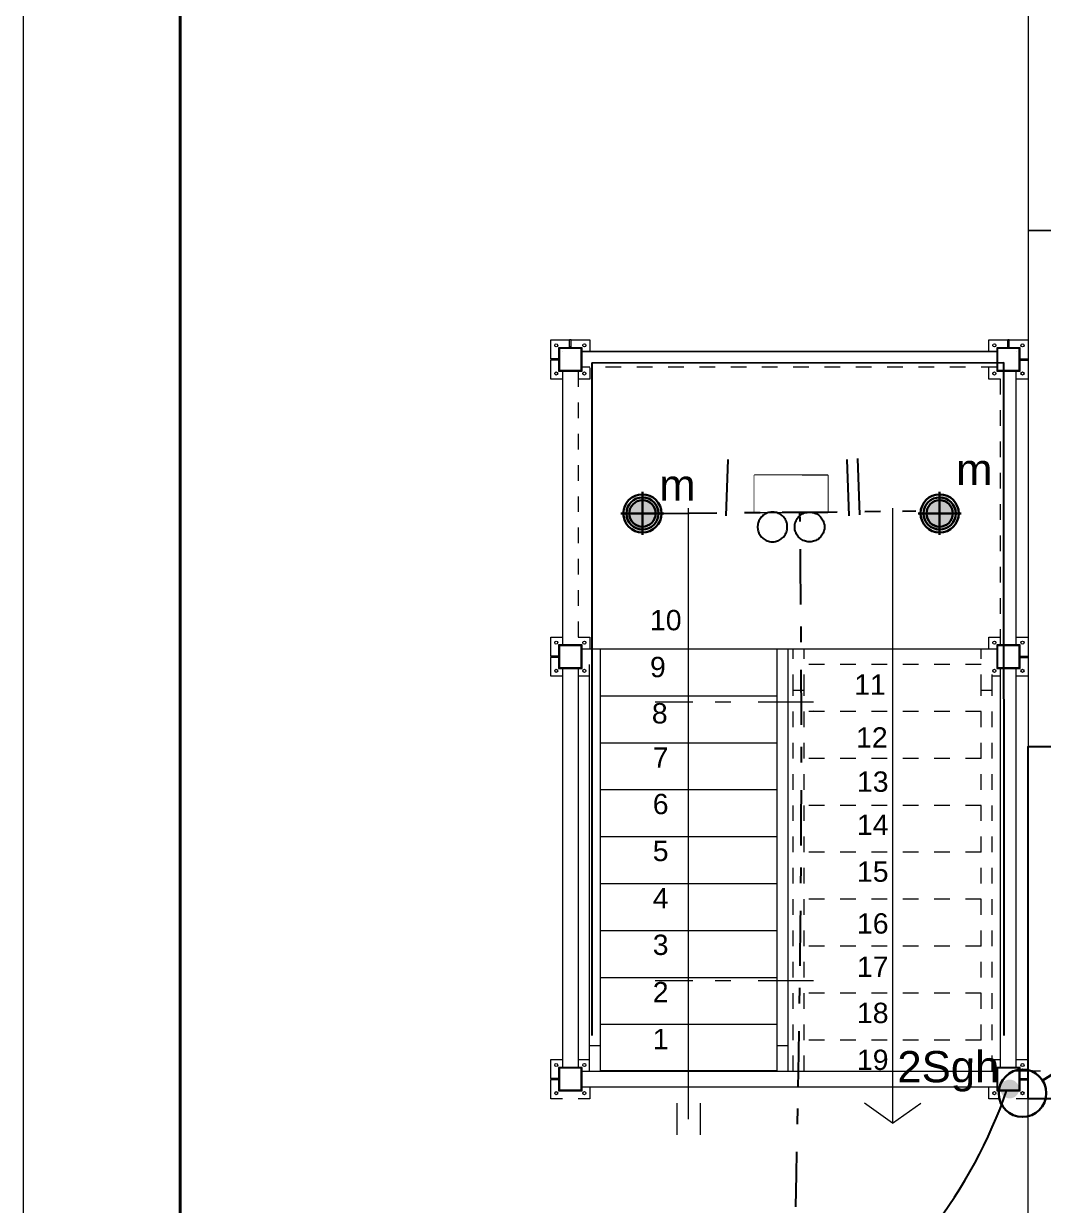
# Model space of a CAD drawing. Header units: metres. Extents: x -17 to 101, y 0 to 79.
# Drawn here: x 0 to 6.52, y 22.15 to 29.71 of the extents above; entities that cross this region are included whole.
import ezdxf
from ezdxf import colors
from ezdxf.entities.mleader import LeaderData, LeaderLine
from ezdxf.math import Vec2, Vec3

# ---------------------------------------------------------------- set-up
doc = ezdxf.new("R2010")
doc.units = ezdxf.units.M
doc.set_wipeout_variables(frame=1)
for name, pattern in [('DASHED2', [0.375, 0.25, -0.125]), ('Dot & Dashed', [0.670278, 0.352778, -0.176389, 0, -0.141111]), ('HIDDEN2', [0.1875, 0.125, -0.0625])]:
    doc.linetypes.add(name, pattern=pattern)
for name, color, linetype, lineweight in [('ALUMBRADO', 1, 'Continuous', 30), ('Cotas varias El', 253, 'Continuous', 13), ('Emergencia', 20, 'Continuous', 25), ('TOMACORRIENTE', 5, 'HIDDEN2', 30)]:
    doc.layers.add(name, color=color, linetype=linetype, lineweight=lineweight)
doc.layers.add('G-Anno-Nplt', color=140, linetype='Continuous', lineweight=18, plot=False)
doc.styles.add('Generales', font='trebuc.ttf', dxfattribs={"height": 0.1})
doc.styles.get("Standard").update_dxf_attribs({"font": 'arial.ttf'})
doc.styles.add('Textos pisos', font='arial.ttf', dxfattribs={"height": 0.1})

# ---------------------------------------------------------------- blocks, each defined once
blk = doc.blocks.new('_DOTBLANK')
at = {"color": 0, "linetype": 'ByBlock'}
blk.add_line((-0.5, 0), (-1, 0), dxfattribs=at)
blk.add_circle((0, 0), 0.5, dxfattribs=at)
blk = doc.blocks.new('LED PASILLO')
at = {"layer": 'ALUMBRADO'}
h = blk.add_hatch(color=202, dxfattribs=at)
h.dxf.hatch_style = 1
edge = h.paths.add_edge_path()
edge.add_line((0, 0.1376), (0, -0.1376))
edge.add_line((-0.1376, 0), (0.1376, 0))
edge = h.paths.add_edge_path()
edge.add_line((0, 0), (0, 0.0845))
edge.add_arc((0, 0), 0.0845, 90, 180)
edge.add_line((-0.0845, 0), (0, 0))
edge = h.paths.add_edge_path()
edge.add_line((0.0845, 0), (0, 0))
edge.add_line((0, 0), (0, -0.0845))
edge.add_arc((0, 0), 0.0845, 270, 360)
at = {"layer": 'ALUMBRADO', "color": 202}
for points in [[(0, 0.1376), (0, -0.1376)], [(-0.1376, 0), (0.1376, 0)]]:
    blk.add_lwpolyline(points, dxfattribs=at)
for radius in [0.1222, 0.1028, 0.0845]:
    blk.add_circle((0, 0), radius, dxfattribs=at)
blk = doc.blocks.new('Emergencia')
at = {"color": 1, "lineweight": 5}
blk.add_wipeout([(-0.0768, -0.4392), (-0.07, -0.435), (-0.0636, -0.4304), (-0.0575, -0.4252), (-0.0519, -0.4195), (-0.0467, -0.4135), (-0.0421, -0.407), (-0.0379, -0.4002), (-0.0343, -0.3931), (-0.0313, -0.3858), (-0.0288, -0.3782), (-0.027, -0.3704), (-0.0257, -0.3626), (-0.0251, -0.3546), (-0.0252, -0.3467), (-0.0258, -0.3387), (-0.027, -0.3309), (-0.0289, -0.3231), (-0.0314, -0.3156), (-0.0345, -0.3082), (-0.0381, -0.3011), (-0.0423, -0.2943), (-0.0469, -0.2879), (-0.0521, -0.2819), (-0.0578, -0.2762), (-0.0638, -0.2711), (-0.0703, -0.2664), (-0.0771, -0.2623), (-0.0842, -0.2587), (-0.0915, -0.2556), (-0.0991, -0.2532), (-0.1069, -0.2513), (-0.1147, -0.2501), (-0.1227, -0.2495), (-0.1306, -0.2495), (-0.1386, -0.2501), (-0.1464, -0.2514), (-0.1542, -0.2533), (-0.1617, -0.2557), (-0.1691, -0.2588), (-0.1762, -0.2624), (-0.183, -0.2666), (-0.1894, -0.2713), (-0.1954, -0.2765), (-0.2011, -0.2821), (-0.2062, -0.2882), (-0.2109, -0.2946), (-0.215, -0.3014), (-0.2186, -0.3085), (-0.2217, -0.3159), (-0.2241, -0.3235), (-0.226, -0.3312), (-0.2272, -0.3391), (-0.2278, -0.347), (-0.2278, -0.355), (-0.2272, -0.3629), (-0.2259, -0.3708), (-0.224, -0.3785), (-0.2215, -0.3861), (-0.2185, -0.3934), (-0.2149, -0.4005), (-0.2107, -0.4073), (-0.206, -0.4137), (-0.2008, -0.4198), (-0.1952, -0.4254), (-0.1891, -0.4306), (-0.1827, -0.4352), (-0.1759, -0.4394), (-0.1688, -0.443), (-0.1614, -0.446), (-0.1538, -0.4485), (-0.1461, -0.4503), (-0.1382, -0.4515), (-0.1303, -0.4522), (-0.1223, -0.4521), (-0.1144, -0.4515), (-0.1065, -0.4502), (-0.0988, -0.4484), (-0.0912, -0.4459), (-0.0839, -0.4428)], dxfattribs=at).dxf.layer = 'Emergencia'
at = {"layer": 'Emergencia', "color": 240, "true_color": 0xed1f24}
blk.add_lwpolyline([(-0.25, -0.25), (0.25, -0.25), (0.25, 0), (-0.25, 0)], close=True, dxfattribs=at)
at = {"color": 240, "lineweight": 5, "true_color": 0xed1f24}
blk.add_wipeout([(-0.25, -0.25), (0.25, -0.25), (0.25, 0), (-0.25, 0)], dxfattribs=at).dxf.layer = 'Emergencia'
at = {"layer": 'Emergencia', "color": 1}
blk.add_lwpolyline([(-0.0768, -0.4392), (-0.07, -0.435), (-0.0636, -0.4304), (-0.0575, -0.4252), (-0.0519, -0.4195), (-0.0467, -0.4135), (-0.0421, -0.407), (-0.0379, -0.4002), (-0.0343, -0.3931), (-0.0313, -0.3858), (-0.0288, -0.3782), (-0.027, -0.3704), (-0.0257, -0.3626), (-0.0251, -0.3546), (-0.0252, -0.3467), (-0.0258, -0.3387), (-0.027, -0.3309), (-0.0289, -0.3231), (-0.0314, -0.3156), (-0.0345, -0.3082), (-0.0381, -0.3011), (-0.0423, -0.2943), (-0.0469, -0.2879), (-0.0521, -0.2819), (-0.0578, -0.2762), (-0.0638, -0.2711), (-0.0703, -0.2664), (-0.0771, -0.2623), (-0.0842, -0.2587), (-0.0915, -0.2556), (-0.0991, -0.2532), (-0.1069, -0.2513), (-0.1147, -0.2501), (-0.1227, -0.2495), (-0.1306, -0.2495), (-0.1386, -0.2501), (-0.1464, -0.2514), (-0.1542, -0.2533), (-0.1617, -0.2557), (-0.1691, -0.2588), (-0.1762, -0.2624), (-0.183, -0.2666), (-0.1894, -0.2713), (-0.1954, -0.2765), (-0.2011, -0.2821), (-0.2062, -0.2882), (-0.2109, -0.2946), (-0.215, -0.3014), (-0.2186, -0.3085), (-0.2217, -0.3159), (-0.2241, -0.3235), (-0.226, -0.3312), (-0.2272, -0.3391), (-0.2278, -0.347), (-0.2278, -0.355), (-0.2272, -0.3629), (-0.2259, -0.3708), (-0.224, -0.3785), (-0.2215, -0.3861), (-0.2185, -0.3934), (-0.2149, -0.4005), (-0.2107, -0.4073), (-0.206, -0.4137), (-0.2008, -0.4198), (-0.1952, -0.4254), (-0.1891, -0.4306), (-0.1827, -0.4352), (-0.1759, -0.4394), (-0.1688, -0.443), (-0.1614, -0.446), (-0.1538, -0.4485), (-0.1461, -0.4503), (-0.1382, -0.4515), (-0.1303, -0.4522), (-0.1223, -0.4521), (-0.1144, -0.4515), (-0.1065, -0.4502), (-0.0988, -0.4484), (-0.0912, -0.4459), (-0.0839, -0.4428)], close=True, dxfattribs=at)
at = {"color": 1, "lineweight": 5}
blk.add_wipeout([(0.0768, -0.4392), (0.07, -0.435), (0.0636, -0.4304), (0.0575, -0.4252), (0.0519, -0.4195), (0.0467, -0.4135), (0.0421, -0.407), (0.0379, -0.4002), (0.0343, -0.3931), (0.0313, -0.3858), (0.0288, -0.3782), (0.027, -0.3704), (0.0257, -0.3626), (0.0251, -0.3546), (0.0252, -0.3467), (0.0258, -0.3387), (0.027, -0.3309), (0.0289, -0.3231), (0.0314, -0.3156), (0.0345, -0.3082), (0.0381, -0.3011), (0.0423, -0.2943), (0.0469, -0.2879), (0.0521, -0.2819), (0.0578, -0.2762), (0.0638, -0.2711), (0.0703, -0.2664), (0.0771, -0.2623), (0.0842, -0.2587), (0.0915, -0.2556), (0.0991, -0.2532), (0.1069, -0.2513), (0.1147, -0.2501), (0.1227, -0.2495), (0.1306, -0.2495), (0.1386, -0.2501), (0.1464, -0.2514), (0.1542, -0.2533), (0.1617, -0.2557), (0.1691, -0.2588), (0.1762, -0.2624), (0.183, -0.2666), (0.1894, -0.2713), (0.1954, -0.2765), (0.2011, -0.2821), (0.2062, -0.2882), (0.2109, -0.2946), (0.215, -0.3014), (0.2186, -0.3085), (0.2217, -0.3159), (0.2241, -0.3235), (0.226, -0.3312), (0.2272, -0.3391), (0.2278, -0.347), (0.2278, -0.355), (0.2272, -0.3629), (0.2259, -0.3708), (0.224, -0.3785), (0.2215, -0.3861), (0.2185, -0.3934), (0.2149, -0.4005), (0.2107, -0.4073), (0.206, -0.4137), (0.2008, -0.4198), (0.1952, -0.4254), (0.1891, -0.4306), (0.1827, -0.4352), (0.1759, -0.4394), (0.1688, -0.443), (0.1614, -0.446), (0.1538, -0.4485), (0.1461, -0.4503), (0.1382, -0.4515), (0.1303, -0.4522), (0.1223, -0.4521), (0.1144, -0.4515), (0.1065, -0.4502), (0.0988, -0.4484), (0.0912, -0.4459), (0.0839, -0.4428)], dxfattribs=at).dxf.layer = 'Emergencia'
at = {"layer": 'Emergencia', "color": 1}
blk.add_lwpolyline([(0.0768, -0.4392), (0.07, -0.435), (0.0636, -0.4304), (0.0575, -0.4252), (0.0519, -0.4195), (0.0467, -0.4135), (0.0421, -0.407), (0.0379, -0.4002), (0.0343, -0.3931), (0.0313, -0.3858), (0.0288, -0.3782), (0.027, -0.3704), (0.0257, -0.3626), (0.0251, -0.3546), (0.0252, -0.3467), (0.0258, -0.3387), (0.027, -0.3309), (0.0289, -0.3231), (0.0314, -0.3156), (0.0345, -0.3082), (0.0381, -0.3011), (0.0423, -0.2943), (0.0469, -0.2879), (0.0521, -0.2819), (0.0578, -0.2762), (0.0638, -0.2711), (0.0703, -0.2664), (0.0771, -0.2623), (0.0842, -0.2587), (0.0915, -0.2556), (0.0991, -0.2532), (0.1069, -0.2513), (0.1147, -0.2501), (0.1227, -0.2495), (0.1306, -0.2495), (0.1386, -0.2501), (0.1464, -0.2514), (0.1542, -0.2533), (0.1617, -0.2557), (0.1691, -0.2588), (0.1762, -0.2624), (0.183, -0.2666), (0.1894, -0.2713), (0.1954, -0.2765), (0.2011, -0.2821), (0.2062, -0.2882), (0.2109, -0.2946), (0.215, -0.3014), (0.2186, -0.3085), (0.2217, -0.3159), (0.2241, -0.3235), (0.226, -0.3312), (0.2272, -0.3391), (0.2278, -0.347), (0.2278, -0.355), (0.2272, -0.3629), (0.2259, -0.3708), (0.224, -0.3785), (0.2215, -0.3861), (0.2185, -0.3934), (0.2149, -0.4005), (0.2107, -0.4073), (0.206, -0.4137), (0.2008, -0.4198), (0.1952, -0.4254), (0.1891, -0.4306), (0.1827, -0.4352), (0.1759, -0.4394), (0.1688, -0.443), (0.1614, -0.446), (0.1538, -0.4485), (0.1461, -0.4503), (0.1382, -0.4515), (0.1303, -0.4522), (0.1223, -0.4521), (0.1144, -0.4515), (0.1065, -0.4502), (0.0988, -0.4484), (0.0912, -0.4459), (0.0839, -0.4428)], close=True, dxfattribs=at)

msp = doc.modelspace()

# ---------------------------------------------------------------- hatches: boundary and pattern name
at = {"layer": 'ALUMBRADO', "lineweight": 25}
h = msp.add_hatch(color=102, dxfattribs=at)
h.dxf.hatch_style = 1
h.paths.add_polyline_path([(6.2417, 22.8957, -1), (6.3617, 22.8957, -1)])

# ---------------------------------------------------------------- linework, layer by layer
at = {"layer": 'ALUMBRADO', "color": 114, "lineweight": 25}
for points in [[(4.4899, 26.5599), (4.5023, 26.9186)], [(5.2749, 26.5599), (5.2625, 26.9186)], [(5.3434, 26.5665), (5.331, 26.9252)]]:
    msp.add_lwpolyline(points, dxfattribs=at)
at = {"layer": 'ALUMBRADO', "lineweight": 25}
msp.add_arc((3.3553, 23.8977), 3.0973, 303.26712, 341.01112, dxfattribs=at)
at = {"layer": 'Cotas varias El', "linetype": 'Continuous'}
for p, q in [((3.3686, 27.5634), (3.3686, 27.6839)), ((3.3686, 27.6839), (3.4891, 27.6839)), ((3.4981, 27.6839), (3.4891, 27.6839)), ((3.4891, 27.6389), (3.4891, 27.6839)), ((3.4981, 27.6389), (3.4981, 27.6839)), ((3.4981, 27.6839), (3.6186, 27.6839)), ((3.6186, 27.6839), (3.6186, 27.6089)), ((6.1686, 27.6089), (6.1686, 27.6839)), ((6.1686, 27.6839), (6.2891, 27.6839)), ((6.2981, 27.6839), (6.2891, 27.6839)), ((6.2891, 27.6389), (6.2891, 27.6839)), ((6.2981, 27.6389), (6.2981, 27.6839)), ((6.2981, 27.6839), (6.4186, 27.6839)), ((6.4186, 27.6839), (6.4186, 27.5634)), ((3.4186, 27.6339), (3.4186, 27.4839)), ((3.5686, 27.6339), (3.4186, 27.6339)), ((3.4246, 27.6279), (3.4246, 27.4899)), ((3.5626, 27.6279), (3.4246, 27.6279)), ((3.4436, 27.6089), (3.4436, 27.6089)), ((3.4436, 27.6089), (3.4436, 27.6089)), ((3.4981, 27.6389), (3.4891, 27.6389)), ((3.4891, 27.6339), (3.4891, 27.6389)), ((3.4981, 27.6339), (3.4981, 27.6389)), ((3.5626, 27.5089), (3.5626, 27.6279)), ((3.5686, 27.5089), (3.5686, 27.6339)), ((6.2186, 27.6089), (3.5686, 27.6089)), ((3.5686, 27.6089), (6.2186, 27.6089)), ((6.3686, 27.6339), (6.2186, 27.6339)), ((6.2186, 27.6339), (6.2186, 27.5089)), ((6.3626, 27.6279), (6.2246, 27.6279)), ((6.2246, 27.6279), (6.2246, 27.5089)), ((6.2981, 27.6389), (6.2891, 27.6389)), ((6.2891, 27.6339), (6.2891, 27.6389)), ((6.2981, 27.6339), (6.2981, 27.6389)), ((6.3436, 27.6089), (6.3436, 27.6089)), ((6.3436, 27.6089), (6.3436, 27.6089)), ((6.3626, 27.4899), (6.3626, 27.6279)), ((6.3686, 27.4839), (6.3686, 27.6339)), ((3.3686, 27.5634), (3.3686, 27.5544)), ((3.4136, 27.5634), (3.3686, 27.5634)), ((3.4136, 27.5544), (3.3686, 27.5544)), ((3.3686, 27.4339), (3.3686, 27.5544)), ((3.4136, 27.5634), (3.4136, 27.5544)), ((3.4186, 27.5634), (3.4136, 27.5634)), ((3.4186, 27.5544), (3.4136, 27.5544)), ((3.5626, 27.4899), (3.5626, 27.5089)), ((3.5686, 27.4839), (3.5686, 27.5089)), ((3.6186, 27.5051), (3.6186, 27.4339)), ((6.1686, 27.4339), (6.1686, 27.5051)), ((6.2186, 27.5089), (6.2186, 27.4839)), ((6.2246, 27.5089), (6.2246, 27.4899)), ((6.3686, 27.5634), (6.3736, 27.5634)), ((6.3686, 27.5544), (6.3736, 27.5544)), ((6.3736, 27.5634), (6.3736, 27.5544)), ((6.3736, 27.5634), (6.4186, 27.5634)), ((6.3736, 27.5544), (6.4186, 27.5544)), ((6.4186, 27.5634), (6.4186, 27.5544)), ((6.4186, 27.5544), (6.4186, 27.4339)), ((3.4436, 27.4339), (3.3686, 27.4339)), ((3.4186, 27.4839), (3.5436, 27.4839)), ((3.4246, 27.4899), (3.5436, 27.4899)), ((3.4436, 27.4839), (3.4436, 25.7339)), ((3.5436, 27.4899), (3.5626, 27.4899)), ((3.5436, 27.4839), (3.5686, 27.4839)), ((3.6186, 27.4339), (3.5436, 27.4339)), ((6.2436, 27.4339), (6.1686, 27.4339)), ((6.2186, 27.4839), (6.2436, 27.4839)), ((6.2246, 27.4899), (6.2436, 27.4899)), ((6.2436, 27.4899), (6.3626, 27.4899)), ((6.2436, 27.4839), (6.3686, 27.4839)), ((6.3436, 25.7339), (6.3436, 27.4839)), ((6.4186, 27.4339), (6.3436, 27.4339)), ((3.3686, 25.6634), (3.3686, 25.7839)), ((3.3686, 25.7839), (3.4436, 25.7839)), ((3.5436, 25.7839), (3.6186, 25.7839)), ((3.6186, 25.7839), (3.6186, 25.7089)), ((6.1686, 25.7089), (6.1686, 25.7839)), ((6.1686, 25.7839), (6.2436, 25.7839)), ((6.3436, 25.7839), (6.4186, 25.7839)), ((6.4186, 25.7839), (6.4186, 25.6634)), ((3.4186, 25.7339), (3.4186, 25.5839)), ((3.5686, 25.7339), (3.4186, 25.7339)), ((3.5626, 25.7279), (3.4246, 25.7279)), ((3.4246, 25.7279), (3.4246, 25.5899)), ((3.5626, 25.5899), (3.5626, 25.7279)), ((3.5686, 25.5839), (3.5686, 25.7339)), ((3.5686, 25.7089), (6.2186, 25.7089)), ((6.2186, 25.7339), (6.2186, 25.5839)), ((6.3686, 25.7339), (6.2186, 25.7339)), ((6.2246, 25.7279), (6.2246, 25.5899)), ((6.3626, 25.7279), (6.2246, 25.7279)), ((6.3626, 25.5899), (6.3626, 25.7279)), ((6.3686, 25.5839), (6.3686, 25.7339)), ((3.3686, 25.6634), (3.3686, 25.6544)), ((3.4136, 25.6634), (3.3686, 25.6634)), ((3.4136, 25.6544), (3.3686, 25.6544)), ((3.3686, 25.5339), (3.3686, 25.6544)), ((3.4136, 25.6634), (3.4136, 25.6544)), ((3.4186, 25.6634), (3.4136, 25.6634)), ((3.4186, 25.6544), (3.4136, 25.6544)), ((6.3686, 25.6634), (6.3736, 25.6634)), ((6.3686, 25.6544), (6.3736, 25.6544)), ((6.3736, 25.6634), (6.3736, 25.6544)), ((6.3736, 25.6634), (6.4186, 25.6634)), ((6.3736, 25.6544), (6.4186, 25.6544)), ((6.4186, 25.6634), (6.4186, 25.6544)), ((6.4186, 25.6544), (6.4186, 25.5339)), ((3.4436, 25.5339), (3.3686, 25.5339)), ((3.4186, 25.5839), (3.5436, 25.5839)), ((3.4246, 25.5899), (3.5436, 25.5899)), ((3.4436, 25.5839), (3.4436, 23.0339)), ((3.5436, 25.5899), (3.5626, 25.5899)), ((3.5436, 25.5839), (3.5686, 25.5839)), ((3.5436, 25.5839), (3.5436, 23.0339)), ((3.6136, 25.5339), (3.5436, 25.5339)), ((6.2436, 25.5339), (6.1886, 25.5339)), ((6.2186, 25.5839), (6.3436, 25.5839)), ((6.2246, 25.5899), (6.3436, 25.5899)), ((6.2436, 23.0339), (6.2436, 25.5839)), ((6.3436, 25.5899), (6.3626, 25.5899)), ((6.3436, 25.5839), (6.3686, 25.5839)), ((6.3436, 23.0339), (6.3436, 25.5839)), ((6.4186, 25.5339), (6.3436, 25.5339)), ((3.3686, 22.9634), (3.3686, 23.0839)), ((3.3686, 23.0839), (3.4436, 23.0839)), ((3.5436, 23.0839), (3.6136, 23.0839)), ((6.1886, 23.0839), (6.2436, 23.0839)), ((6.3436, 23.0839), (6.4186, 23.0839)), ((6.4186, 23.0839), (6.4186, 22.9634)), ((3.3686, 22.9634), (3.3686, 22.9544)), ((3.4136, 22.9634), (3.3686, 22.9634)), ((3.4136, 22.9634), (3.4136, 22.9544)), ((3.4186, 22.9634), (3.4136, 22.9634)), ((3.5686, 23.0339), (3.4186, 23.0339)), ((3.4186, 23.0339), (3.4186, 22.8839)), ((3.4246, 23.0279), (3.4246, 22.8899)), ((3.5626, 23.0279), (3.4246, 23.0279)), ((3.5626, 22.8899), (3.5626, 23.0279)), ((3.5686, 22.8839), (3.5686, 23.0339)), ((3.5686, 23.0089), (6.2186, 23.0089)), ((3.6836, 23.0094), (4.8136, 23.0094)), ((6.2186, 23.0339), (6.2186, 22.8839)), ((6.3686, 23.0339), (6.2186, 23.0339)), ((6.2246, 23.0279), (6.2246, 22.8899)), ((6.3626, 23.0279), (6.2246, 23.0279)), ((6.4986, 23.0089), (6.3186, 23.0089)), ((6.3626, 22.8899), (6.3626, 23.0279)), ((6.3686, 22.8839), (6.3686, 23.0339)), ((6.3686, 22.9634), (6.3736, 22.9634)), ((6.3736, 22.9634), (6.3736, 22.9544)), ((6.3736, 22.9634), (6.4186, 22.9634)), ((6.4186, 22.9634), (6.4186, 22.9544)), ((3.4136, 22.9544), (3.3686, 22.9544)), ((3.3686, 22.8339), (3.3686, 22.9544)), ((3.4186, 22.9544), (3.4136, 22.9544)), ((3.4246, 22.8899), (3.5436, 22.8899)), ((3.5436, 22.8899), (3.5626, 22.8899)), ((3.5686, 22.9089), (6.2186, 22.9089)), ((3.6186, 22.9089), (3.6186, 22.8339)), ((6.1686, 22.8339), (6.1686, 22.9089)), ((6.2246, 22.8899), (6.3436, 22.8899)), ((6.3436, 22.8899), (6.3626, 22.8899)), ((6.3686, 22.9544), (6.3736, 22.9544)), ((6.3736, 22.9544), (6.4186, 22.9544)), ((6.4186, 22.9544), (6.4186, 22.8339)), ((3.4436, 22.8339), (3.3686, 22.8339)), ((3.4186, 22.8839), (3.5436, 22.8839)), ((3.5436, 22.8839), (3.5686, 22.8839)), ((3.6186, 22.8339), (3.5436, 22.8339)), ((6.2436, 22.8339), (6.1686, 22.8339)), ((6.2186, 22.8839), (6.3436, 22.8839)), ((6.3436, 22.8839), (6.3686, 22.8839)), ((6.4186, 22.8339), (6.3436, 22.8339))]:
    msp.add_line(p, q, dxfattribs=at)
at = {"layer": 'Cotas varias El', "linetype": 'DASHED2', "lineweight": 9, "ltscale": 0.4}
for p, q in [((6.2186, 27.5089), (3.5686, 27.5089)), ((3.5436, 27.4839), (3.5436, 25.7339)), ((6.2436, 25.7339), (6.2436, 27.4839)), ((4.9186, 25.4459), (4.9186, 25.7089)), ((4.9886, 25.4459), (4.9886, 25.7089)), ((6.1186, 25.4459), (6.1186, 25.7089)), ((6.1186, 25.6089), (4.9886, 25.6089)), ((6.1886, 25.4459), (6.1886, 25.6089)), ((4.9186, 23.0089), (4.9186, 25.4459)), ((4.9186, 25.4459), (4.9886, 25.4459)), ((4.9886, 23.0089), (4.9886, 25.4459)), ((6.1186, 25.4459), (6.1886, 25.4459)), ((6.1186, 23.0089), (6.1186, 25.4459)), ((6.1886, 23.0089), (6.1886, 25.4459)), ((6.1186, 25.3084), (4.9886, 25.3084)), ((6.1186, 25.0085), (4.9886, 25.0085)), ((6.1186, 24.7085), (4.9886, 24.7085)), ((6.1186, 24.4086), (4.9886, 24.4086)), ((6.1186, 24.1087), (4.9886, 24.1087)), ((6.1186, 23.8087), (4.9886, 23.8087)), ((6.1186, 23.5088), (4.9886, 23.5088)), ((6.1186, 23.2089), (4.9886, 23.2089))]:
    msp.add_line(p, q, dxfattribs=at)
at = {"layer": 'Cotas varias El', "lineweight": -3}
for p, q in [((3.6306, 27.5376), (6.2641, 27.5384)), ((3.6306, 27.5376), (3.6306, 23.2388)), ((6.262, 27.5384), (6.2633, 23.2388))]:
    msp.add_line(p, q, dxfattribs=at)
at = {"layer": 'Cotas varias El'}
for p, q in [((4.2486, 22.7022), (4.2486, 26.6089)), ((5.5536, 26.6089), (5.5536, 22.6784)), ((4.1739, 22.8046), (4.1739, 22.6036)), ((4.3233, 22.8046), (4.3233, 22.6036)), ((5.5536, 22.6784), (5.3727, 22.8056)), ((5.5536, 22.6784), (5.7345, 22.8056))]:
    msp.add_line(p, q, dxfattribs=at)
at = {"layer": 'Cotas varias El', "linetype": 'Continuous', "lineweight": 15}
for p, q in [((3.6836, 25.7089), (3.6836, 23.1719)), ((4.8136, 25.7089), (4.8136, 23.1719)), ((4.8836, 25.7089), (4.8836, 23.1719)), ((3.6136, 25.6089), (3.6136, 23.1719)), ((3.6836, 25.409), (4.8136, 25.409)), ((3.6836, 25.1091), (4.8136, 25.1091)), ((3.6836, 24.8091), (4.8136, 24.8091)), ((3.6836, 24.5092), (4.8136, 24.5092)), ((3.6836, 24.2093), (4.8136, 24.2093)), ((3.6836, 23.9093), (4.8136, 23.9093)), ((3.6836, 23.6094), (4.8136, 23.6094)), ((3.6836, 23.3094), (4.8136, 23.3094)), ((3.6836, 23.1719), (3.6136, 23.1719)), ((3.6136, 23.1719), (3.6136, 23.0089)), ((3.6836, 23.1719), (3.6836, 23.0089)), ((4.8836, 23.1719), (4.8136, 23.1719)), ((4.8136, 23.1719), (4.8136, 23.0089)), ((4.8836, 23.1719), (4.8836, 23.0089)), ((3.6836, 23.0147), (4.8136, 23.0147)), ((3.6836, 23.0139), (4.8136, 23.0139))]:
    msp.add_line(p, q, dxfattribs=at)
at = {"layer": 'Cotas varias El', "linetype": 'Dot & Dashed', "lineweight": 13}
for p, q in [((5.0479, 25.3678), (4.0357, 25.3678)), ((5.0479, 23.5862), (4.0357, 23.5862))]:
    msp.add_line(p, q, dxfattribs=at)
at = {"layer": 'Cotas varias El', "linetype": 'Continuous', "lineweight": 13}
msp.add_line((5.0506, 25.3178), (5.0507, 25.3178), dxfattribs=at)
at = {"layer": 'Cotas varias El'}
for points in [[(0, 35.5), (50.1, 35.5), (50.1, 0), (0, 0), (0, 35.5)], [(6.4186, 25.0839), (6.4186, 22.8339), (7.1186, 22.8339)], [(35.2186, 22.8339), (35.2186, 19.5339), (6.4186, 19.5339), (6.4186, 22.8339)]]:
    msp.add_lwpolyline(points, dxfattribs=at)
at = {"layer": 'Cotas varias El', "lineweight": 40}
msp.add_lwpolyline([(1, 34.5), (49.1, 34.5), (49.1, 1), (1, 1)], close=True, dxfattribs=at)
at = {"layer": 'Cotas varias El', "linetype": 'Continuous'}
for points in [[(6.4186, 29.9339), (6.4186, 28.3839), (6.6686, 28.3839), (6.6686, 29.5839), (7.1186, 29.5839), (7.1186, 29.9339)], [(6.4186, 22.8339), (6.4186, 25.0839), (6.6686, 25.0839), (6.6686, 23.1839), (7.1186, 23.1839), (7.1186, 22.8339)]]:
    msp.add_lwpolyline(points, close=True, dxfattribs=at)
at = {"layer": 'Cotas varias El', "ltscale": 0.05}
msp.add_lwpolyline([(6.6686, 26.5339), (6.6686, 28.3839), (6.4186, 28.3839), (6.4186, 25.0839), (6.6686, 25.0839), (6.6686, 26.5339)], dxfattribs=at)
at = {"layer": 'Cotas varias El', "linetype": 'Continuous'}
for centre in [(3.4036, 27.6489), (3.5836, 27.6489), (6.2036, 27.6489), (6.3836, 27.6489), (3.4036, 27.4689), (3.5836, 27.4689), (6.2036, 27.4689), (6.3836, 27.4689), (3.4036, 25.7489), (3.5836, 25.7489), (6.2036, 25.7489), (6.3836, 25.7489), (3.4036, 25.5689), (3.5836, 25.5689), (6.2036, 25.5689), (6.3836, 25.5689), (3.4036, 23.0489), (3.5836, 23.0489), (6.2036, 23.0489), (6.3836, 23.0489), (3.4036, 22.8689), (3.5836, 22.8689), (6.2036, 22.8689), (6.3836, 22.8689)]:
    msp.add_circle(centre, 0.00992, dxfattribs=at)
at = {"layer": 'G-Anno-Nplt', "color": 251, "linetype": 'Continuous', "lineweight": 25, "true_color": 0x636466}
msp.add_lwpolyline([(6.4186, 22.8339), (6.4186, 25.0839), (6.6686, 25.0839), (6.6686, 23.1839), (7.1186, 23.1839), (7.1186, 22.8339)], close=True, dxfattribs=at)

# ---------------------------------------------------------------- block references
at = {"layer": 'TOMACORRIENTE', "lineweight": 25}
for p in [(3.9546, 26.5745), (5.854, 26.5745)]:
    msp.add_blockref('LED PASILLO', p, dxfattribs=at)

# ---------------------------------------------------------------- texts
at = {"layer": 'ALUMBRADO', "color": 102, "lineweight": 25}
for s, p in [('m', (5.959, 26.7561)), ('m', (4.0618, 26.6558, 6632.0928)), ('2Sgh', (5.5835, 22.9386))]:
    msp.add_text(s, height=0.2, dxfattribs=at).set_placement(p)
at = {"layer": 'Cotas varias El', "char_height": 0.13, "width": 0.023009, "attachment_point": 1, "style": 'Generales'}
for s, insert in [('\\A1;{\\fArial|b0|i0|c0|p34;10}', (4.0028, 25.9578)), ('\\A1;{\\fArial|b0|i0|c0|p34;9}', (4.0028, 25.6579)), ('\\A1;{\\fArial|b0|i0|c0|p34;11}', (5.3078, 25.5454)), ('\\A1;{\\fArial|b0|i0|c0|p34;8}', (4.0147, 25.3622)), ('\\A1;{\\fArial|b0|i0|c0|p34;12}', (5.3197, 25.2077)), ('\\A1;{\\fArial|b0|i0|c0|p34;7}', (4.0205, 25.0799)), ('\\A1;{\\fArial|b0|i0|c0|p34;13}', (5.3255, 24.9255)), ('\\A1;{\\fArial|b0|i0|c0|p34;6}', (4.0205, 24.7824)), ('\\A1;{\\fArial|b0|i0|c0|p34;14}', (5.3255, 24.6497)), ('\\A1;{\\fArial|b0|i0|c0|p34;5}', (4.0205, 24.4824)), ('\\A1;{\\fArial|b0|i0|c0|p34;15}', (5.3255, 24.3502)), ('\\A1;{\\fArial|b0|i0|c0|p34;4}', (4.0205, 24.1799)), ('\\A1;{\\fArial|b0|i0|c0|p34;16}', (5.3255, 24.0191)), ('\\A1;{\\fArial|b0|i0|c0|p34;3}', (4.0205, 23.8825)), ('\\A1;{\\fArial|b0|i0|c0|p34;17}', (5.3255, 23.7423)), ('\\A1;{\\fArial|b0|i0|c0|p34;2}', (4.0205, 23.5799)), ('\\A1;{\\fArial|b0|i0|c0|p34;18}', (5.3255, 23.4472)), ('\\A1;{\\fArial|b0|i0|c0|p34;1}', (4.0205, 23.28)), ('\\A1;{\\fArial|b0|i0|c0|p34;19}', (5.3255, 23.1473))]:
    msp.add_mtext(s, dxfattribs=dict(at, insert=insert))

# ---------------------------------------------------------------- leaders
at = {"layer": 'ALUMBRADO', "lineweight": 25}
ml = msp.add_multileader_mtext('Standard', dxfattribs=at)
ml.set_content('VIENE DEL CENTRO DE LUZ\\PSEGUNDO NIVEL', color=256, style='Textos pisos')
ml.set_leader_properties(color=6, linetype='Continuous', lineweight=0)
ml.set_arrow_properties(name='DOTBLANK')
ml.build(insert=Vec2(0, 0))
ml.multileader.update_dxf_attribs({"leader_type": 2, "text_left_attachment_type": 2, "dogleg_length": 1, "arrow_head_size": 0.3038})
ctx = ml.context
ctx.base_point, ctx.char_height, ctx.arrow_head_size, ctx.landing_gap_size, ctx.plane_origin = Vec3(7.6971, 22.022), 0.2025, 0.3038, 0.1013, Vec3(0.0933, 29.4186)
ctx.left_attachment = 2
notes = []
notes.append((ctx, [(0, (1, 1, 0), (6.1971, 22.022), (1, 0), 1.5, [(0, [(6.3836, 22.8689), (6.9855, 23.2498)], 0, [])])]))
ctx.mtext.insert, ctx.mtext.width, ctx.mtext.defined_height, ctx.mtext.line_spacing_style, ctx.mtext.flow_direction = Vec3(7.7984, 22.3257), 8.171214, 5.9882, 2, 5
for ctx, leaders in notes:
    for number, flags, end, landing, length, lines in leaders:
        leader = LeaderData()
        leader.index, (leader.has_last_leader_line, leader.has_dogleg_vector, leader.attachment_direction) = number, flags
        leader.last_leader_point, leader.dogleg_vector, leader.dogleg_length = Vec3(end), Vec3(landing), length
        for number, points, colour, breaks in lines:
            line = LeaderLine()
            line.index, line.vertices, line.color, line.breaks = number, Vec3.list(points), colors.encode_raw_color(colour), breaks
            leader.lines.append(line)
        ctx.leaders.append(leader)

# ---------------------------------------------------------------- next in the draw order: block references
at = {"layer": 'Emergencia', "lineweight": 25, "xscale": 0.9375, "yscale": 0.9375, "zscale": 0.9375, "rotation": 359.951892214818}
msp.add_blockref('Emergencia', (4.9043, 26.8172), dxfattribs=at)

# ---------------------------------------------------------------- next in the draw order: linework, layer by layer
at = {"layer": 'ALUMBRADO', "color": 6, "linetype": 'Dot & Dashed', "lineweight": 25}
msp.add_lwpolyline([(4.0768, 26.5745), (5.7012, 26.5909)], dxfattribs=at)
msp.add_lwpolyline([(4.9125, 21.3722, 0.011004), (4.9611, 26.5834)], format="xyb", dxfattribs=at)

doc.saveas('drawing.dxf')
